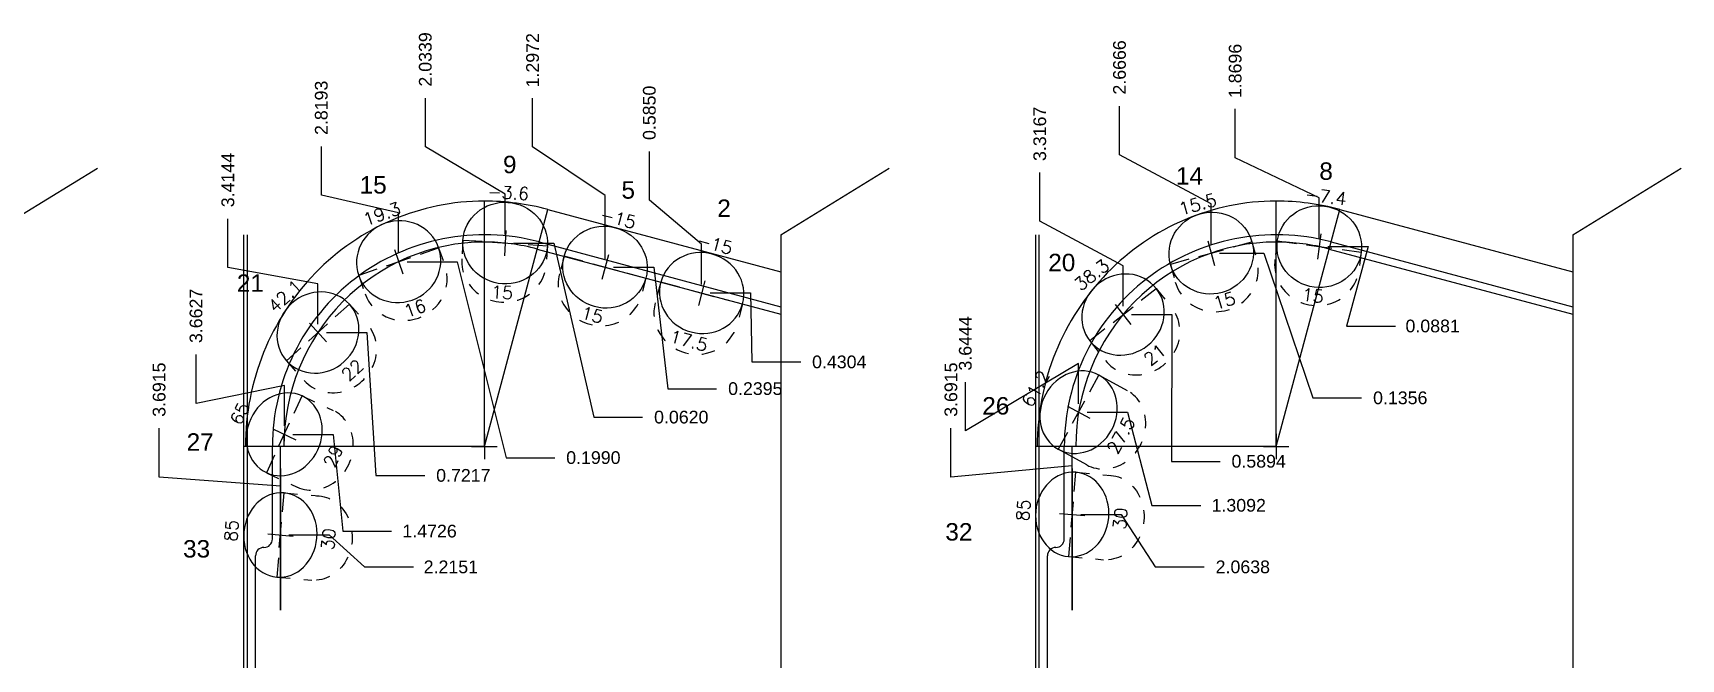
# Model space of a CAD drawing. Header units: inches. Extents: x 90.4 to 145.9, y -21.1 to -7.6.
# Drawn here: x 121.86 to 134.01, y -12.18 to -7.56 of the extents above; entities that cross this region are included whole.
import ezdxf
from ezdxf.enums import TextEntityAlignment as Align

# ---------------------------------------------------------------- set-up
doc = ezdxf.new("R2010")
doc.units = ezdxf.units.IN
doc.header["$MEASUREMENT"] = 0
doc.header["$PDMODE"] = 35
doc.linetypes.add('CENTER2', pattern=[1.125, 0.75, -0.125, 0.125, -0.125])
doc.linetypes.add('HIDDEN2', pattern=[0.1875, 0.125, -0.0625])
doc.layers.get('Defpoints').update_dxf_attribs({"color": 10})
doc.layers.add('Blade_3', color=7, linetype='Continuous', true_color=0x00cc00)
doc.layers.add('Blade_4', color=7, linetype='Continuous', true_color=0x00cccc)
for name, color, linetype in [('CLine', 5, 'CENTER2'), ('Dims', 4, 'Continuous'), ('Title Block', 7, 'Continuous')]:
    doc.layers.add(name, color=color, linetype=linetype)
doc.styles.add('RomanS', font='romans')
doc.styles.get("Standard").update_dxf_attribs({"font": 'arial.ttf'})
doc.dimstyles.get("Standard").update_dxf_attribs({"dimtxt": 0.09375, "dimasz": 0.18, "dimexe": 0.18, "dimexo": 0.0625, "dimgap": 0.09, "dimtad": 0, "dimtih": 1, "dimtoh": 1, "dimdec": 4, "dimzin": 0, "dimdsep": 46, "dimtxsty": 'Standard', "dimcen": 0.09, "dimadec": 4, "dimazin": 0, "dimtfac": 1, "dimtdec": 4, "dimtofl": 0, "dimtmove": 0, "dimatfit": 3, "dimfxl": 1, "dimtolj": 1, "dimtzin": 0, "dimarcsym": 0})

# ---------------------------------------------------------------- blocks, each defined once
blk = doc.blocks.new('*D89')
at = {"layer": 'Defpoints', "color": 0, "transparency": 16777216}
for p in [(126.402, -8.433), (127.372, -9.047), (126.787, -9.477)]:
    blk.add_point(p, dxfattribs=at)
at = {"layer": 'Dims', "color": 0, "lineweight": -2, "transparency": 16777216}
for p, q in [((126.402, -8.793), (126.402, -8.433)), ((126.787, -9.117), (126.402, -8.793)), ((126.787, -9.415), (126.787, -9.117))]:
    blk.add_line(p, q, dxfattribs=at)
at = {"layer": 'Dims', "color": 0, "transparency": 16777216, "insert": (126.402, -8.148), "char_height": 0.0938, "attachment_point": 5, "rotation": 90}
blk.add_mtext('\\A1;0.5850', dxfattribs=at)
blk = doc.blocks.new('*D90')
at = {"layer": 'Defpoints', "color": 0, "transparency": 16777216}
for p in [(125.541, -8.039), (127.372, -9.047), (126.075, -9.286)]:
    blk.add_point(p, dxfattribs=at)
at = {"layer": 'Dims', "color": 0, "lineweight": -2, "transparency": 16777216}
for p, q in [((125.541, -8.399), (125.541, -8.039)), ((126.075, -8.759), (125.541, -8.399)), ((126.075, -9.224), (126.075, -8.759))]:
    blk.add_line(p, q, dxfattribs=at)
at = {"layer": 'Dims', "color": 0, "transparency": 16777216, "insert": (125.541, -7.76), "char_height": 0.0938, "attachment_point": 5, "rotation": 90}
blk.add_mtext('\\A1;1.2972', dxfattribs=at)
blk = doc.blocks.new('*D91')
at = {"layer": 'Defpoints', "color": 0, "transparency": 16777216}
for p in [(124.75, -8.039), (125.338, -9.109), (127.372, -9.047)]:
    blk.add_point(p, dxfattribs=at)
at = {"layer": 'Dims', "color": 0, "lineweight": -2, "transparency": 16777216}
for p, q in [((124.75, -8.399), (124.75, -8.039)), ((125.338, -8.749), (124.75, -8.399)), ((125.338, -9.046), (125.338, -8.749))]:
    blk.add_line(p, q, dxfattribs=at)
at = {"layer": 'Dims', "color": 0, "transparency": 16777216, "insert": (124.75, -7.754), "char_height": 0.0938, "attachment_point": 5, "rotation": 90}
blk.add_mtext('\\A1;2.0339', dxfattribs=at)
blk = doc.blocks.new('*D92')
at = {"layer": 'Defpoints', "color": 0, "transparency": 16777216}
for p in [(123.983, -8.396), (127.372, -9.047), (124.553, -9.246)]:
    blk.add_point(p, dxfattribs=at)
at = {"layer": 'Dims', "color": 0, "lineweight": -2, "transparency": 16777216}
for p, q in [((123.983, -8.756), (123.983, -8.396)), ((124.553, -8.886), (123.983, -8.756)), ((124.553, -9.183), (124.553, -8.886))]:
    blk.add_line(p, q, dxfattribs=at)
at = {"layer": 'Dims', "color": 0, "transparency": 16777216, "insert": (123.983, -8.111), "char_height": 0.0938, "attachment_point": 5, "rotation": 90}
blk.add_mtext('\\A1;2.8193', dxfattribs=at)
blk = doc.blocks.new('*D93')
at = {"layer": 'Defpoints', "color": 0, "transparency": 16777216}
for p in [(123.294, -8.929), (127.372, -9.047), (123.958, -9.769)]:
    blk.add_point(p, dxfattribs=at)
at = {"layer": 'Dims', "color": 0, "lineweight": -2, "transparency": 16777216}
for p, q in [((123.294, -9.289), (123.294, -8.929)), ((123.958, -9.409), (123.294, -9.289)), ((123.958, -9.706), (123.958, -9.409))]:
    blk.add_line(p, q, dxfattribs=at)
at = {"layer": 'Dims', "color": 0, "transparency": 16777216, "insert": (123.294, -8.644), "char_height": 0.0938, "attachment_point": 5, "rotation": 90}
blk.add_mtext('\\A1;3.4144', dxfattribs=at)
blk = doc.blocks.new('*D94')
at = {"layer": 'Defpoints', "color": 0, "transparency": 16777216}
for p in [(127.372, -9.047), (126.787, -9.477), (127.518, -9.986)]:
    blk.add_point(p, dxfattribs=at)
at = {"layer": 'Dims', "color": 0, "lineweight": -2, "transparency": 16777216}
for p, q in [((126.85, -9.477), (127.147, -9.477)), ((127.147, -9.477), (127.158, -9.986)), ((127.158, -9.986), (127.518, -9.986))]:
    blk.add_line(p, q, dxfattribs=at)
at = {"layer": 'Dims', "color": 0, "transparency": 16777216, "insert": (127.802, -9.986), "char_height": 0.0938, "attachment_point": 5}
blk.add_mtext('\\A1;0.4304', dxfattribs=at)
blk = doc.blocks.new('*D95')
at = {"layer": 'Defpoints', "color": 0, "transparency": 16777216}
for p in [(127.372, -9.047), (126.075, -9.286), (126.898, -10.183)]:
    blk.add_point(p, dxfattribs=at)
at = {"layer": 'Dims', "color": 0, "lineweight": -2, "transparency": 16777216}
for p, q in [((126.138, -9.286), (126.435, -9.286)), ((126.435, -9.286), (126.538, -10.183)), ((126.538, -10.183), (126.898, -10.183))]:
    blk.add_line(p, q, dxfattribs=at)
at = {"layer": 'Dims', "color": 0, "transparency": 16777216, "insert": (127.183, -10.183), "char_height": 0.0938, "attachment_point": 5}
blk.add_mtext('\\A1;0.2395', dxfattribs=at)
blk = doc.blocks.new('*D96')
at = {"layer": 'Defpoints', "color": 0, "transparency": 16777216}
for p in [(125.338, -9.109), (127.372, -9.047), (126.352, -10.393)]:
    blk.add_point(p, dxfattribs=at)
at = {"layer": 'Dims', "color": 0, "lineweight": -2, "transparency": 16777216}
for p, q in [((125.401, -9.109), (125.698, -9.109)), ((125.698, -9.109), (125.992, -10.393)), ((125.992, -10.393), (126.352, -10.393))]:
    blk.add_line(p, q, dxfattribs=at)
at = {"layer": 'Dims', "color": 0, "transparency": 16777216, "insert": (126.637, -10.393), "char_height": 0.0938, "attachment_point": 5}
blk.add_mtext('\\A1;0.0620', dxfattribs=at)
blk = doc.blocks.new('*D97')
at = {"layer": 'Defpoints', "color": 0, "transparency": 16777216}
for p in [(127.372, -9.047), (124.553, -9.246), (125.705, -10.692)]:
    blk.add_point(p, dxfattribs=at)
at = {"layer": 'Dims', "color": 0, "lineweight": -2, "transparency": 16777216}
for p, q in [((124.616, -9.246), (124.985, -9.246)), ((124.985, -9.246), (125.345, -10.692)), ((125.345, -10.692), (125.705, -10.692))]:
    blk.add_line(p, q, dxfattribs=at)
at = {"layer": 'Dims', "color": 0, "transparency": 16777216, "insert": (125.989, -10.692), "char_height": 0.0938, "attachment_point": 5}
blk.add_mtext('\\A1;0.1990', dxfattribs=at)
blk = doc.blocks.new('*D98')
at = {"layer": 'Defpoints', "color": 0, "transparency": 16777216}
for p in [(127.372, -9.047), (123.958, -9.769), (124.745, -10.823)]:
    blk.add_point(p, dxfattribs=at)
at = {"layer": 'Dims', "color": 0, "lineweight": -2, "transparency": 16777216}
for p, q in [((124.02, -9.769), (124.318, -9.769)), ((124.318, -9.769), (124.385, -10.823)), ((124.385, -10.823), (124.745, -10.823))]:
    blk.add_line(p, q, dxfattribs=at)
at = {"layer": 'Dims', "color": 0, "transparency": 16777216, "insert": (125.03, -10.823), "char_height": 0.0938, "attachment_point": 5}
blk.add_mtext('\\A1;0.7217', dxfattribs=at)
blk = doc.blocks.new('*D105')
at = {"layer": 'Defpoints', "color": 0, "transparency": 16777216}
for p in [(130.722, -8.119), (133.212, -9.047), (131.342, -9.135)]:
    blk.add_point(p, dxfattribs=at)
at = {"layer": 'Dims', "color": 0, "lineweight": -2, "transparency": 16777216}
for p, q in [((130.722, -8.479), (130.722, -8.119)), ((131.342, -8.775), (130.722, -8.479)), ((131.342, -9.073), (131.342, -8.775))]:
    blk.add_line(p, q, dxfattribs=at)
at = {"layer": 'Dims', "color": 0, "transparency": 16777216, "insert": (130.722, -7.839), "char_height": 0.0938, "attachment_point": 5, "rotation": 90}
blk.add_mtext('\\A1;1.8696', dxfattribs=at)
blk = doc.blocks.new('*D106')
at = {"layer": 'Defpoints', "color": 0, "transparency": 16777216}
for p in [(129.869, -8.099), (133.212, -9.047), (130.545, -9.183)]:
    blk.add_point(p, dxfattribs=at)
at = {"layer": 'Dims', "color": 0, "lineweight": -2, "transparency": 16777216}
for p, q in [((129.869, -8.459), (129.869, -8.099)), ((130.545, -8.819), (129.869, -8.459)), ((130.545, -9.12), (130.545, -8.819))]:
    blk.add_line(p, q, dxfattribs=at)
at = {"layer": 'Dims', "color": 0, "transparency": 16777216, "insert": (129.869, -7.813), "char_height": 0.0938, "attachment_point": 5, "rotation": 90}
blk.add_mtext('\\A1;2.6666', dxfattribs=at)
blk = doc.blocks.new('*D107')
at = {"layer": 'Defpoints', "color": 0, "transparency": 16777216}
for p in [(129.281, -8.587), (133.212, -9.047), (129.895, -9.636)]:
    blk.add_point(p, dxfattribs=at)
at = {"layer": 'Dims', "color": 0, "lineweight": -2, "transparency": 16777216}
for p, q in [((129.281, -8.947), (129.281, -8.587)), ((129.895, -9.276), (129.281, -8.947)), ((129.895, -9.574), (129.895, -9.276))]:
    blk.add_line(p, q, dxfattribs=at)
at = {"layer": 'Dims', "color": 0, "transparency": 16777216, "insert": (129.281, -8.303), "char_height": 0.0938, "attachment_point": 5, "rotation": 90}
blk.add_mtext('\\A1;3.3167', dxfattribs=at)
blk = doc.blocks.new('*D108')
at = {"layer": 'Defpoints', "color": 0, "transparency": 16777216}
for p in [(133.212, -9.047), (131.342, -9.135), (131.903, -9.721)]:
    blk.add_point(p, dxfattribs=at)
at = {"layer": 'Dims', "color": 0, "lineweight": -2, "transparency": 16777216}
for p, q in [((131.404, -9.135), (131.702, -9.135)), ((131.702, -9.135), (131.543, -9.721)), ((131.543, -9.721), (131.903, -9.721))]:
    blk.add_line(p, q, dxfattribs=at)
at = {"layer": 'Dims', "color": 0, "transparency": 16777216, "insert": (132.178, -9.721), "char_height": 0.0938, "attachment_point": 5}
blk.add_mtext('\\A1;0.0881', dxfattribs=at)
blk = doc.blocks.new('*D109')
at = {"layer": 'Defpoints', "color": 0, "transparency": 16777216}
for p in [(133.212, -9.047), (130.545, -9.183), (131.654, -10.251)]:
    blk.add_point(p, dxfattribs=at)
at = {"layer": 'Dims', "color": 0, "lineweight": -2, "transparency": 16777216}
for p, q in [((130.607, -9.183), (130.934, -9.183)), ((130.934, -9.183), (131.294, -10.251)), ((131.294, -10.251), (131.654, -10.251))]:
    blk.add_line(p, q, dxfattribs=at)
at = {"layer": 'Dims', "color": 0, "transparency": 16777216, "insert": (131.939, -10.251), "char_height": 0.0938, "attachment_point": 5}
blk.add_mtext('\\A1;0.1356', dxfattribs=at)
blk = doc.blocks.new('*D110')
at = {"layer": 'Defpoints', "color": 0, "transparency": 16777216}
for p in [(133.212, -9.047), (129.895, -9.636), (130.611, -10.719)]:
    blk.add_point(p, dxfattribs=at)
at = {"layer": 'Dims', "color": 0, "lineweight": -2, "transparency": 16777216}
for p, q in [((129.957, -9.636), (130.255, -9.636)), ((130.255, -9.636), (130.251, -10.719)), ((130.251, -10.719), (130.611, -10.719))]:
    blk.add_line(p, q, dxfattribs=at)
at = {"layer": 'Dims', "color": 0, "transparency": 16777216, "insert": (130.895, -10.719), "char_height": 0.0938, "attachment_point": 5}
blk.add_mtext('\\A1;0.5894', dxfattribs=at)
blk = doc.blocks.new('*D147')
at = {"layer": 'Defpoints', "color": 0, "transparency": 16777216}
for p in [(127.372, -9.047), (123.059, -9.931), (123.71, -10.52)]:
    blk.add_point(p, dxfattribs=at)
at = {"layer": 'Dims', "color": 0, "lineweight": -2, "transparency": 16777216}
for p, q in [((123.059, -10.291), (123.059, -9.931)), ((123.71, -10.16), (123.059, -10.291)), ((123.71, -10.457), (123.71, -10.16))]:
    blk.add_line(p, q, dxfattribs=at)
at = {"layer": 'Dims', "color": 0, "transparency": 16777216, "insert": (123.059, -9.646), "char_height": 0.0938, "attachment_point": 5, "rotation": 90}
blk.add_mtext('\\A1;3.6627', dxfattribs=at)
blk = doc.blocks.new('*D148')
at = {"layer": 'Defpoints', "color": 0, "transparency": 16777216}
for p in [(127.372, -9.047), (123.71, -10.52), (124.501, -11.234)]:
    blk.add_point(p, dxfattribs=at)
at = {"layer": 'Dims', "color": 0, "lineweight": -2, "transparency": 16777216}
for p, q in [((123.772, -10.52), (124.07, -10.52)), ((124.07, -10.52), (124.141, -11.234)), ((124.141, -11.234), (124.501, -11.234))]:
    blk.add_line(p, q, dxfattribs=at)
at = {"layer": 'Dims', "color": 0, "transparency": 16777216, "insert": (124.781, -11.234), "char_height": 0.0938, "attachment_point": 5}
blk.add_mtext('\\A1;1.4726', dxfattribs=at)
blk = doc.blocks.new('*D149')
at = {"layer": 'Defpoints', "color": 0, "transparency": 16777216}
for p in [(133.212, -9.047), (128.732, -10.134), (129.567, -10.356)]:
    blk.add_point(p, dxfattribs=at)
at = {"layer": 'Dims', "color": 0, "lineweight": -2, "transparency": 16777216}
for p, q in [((129.567, -9.996), (128.732, -10.494)), ((129.567, -10.294), (129.567, -9.996)), ((128.732, -10.494), (128.732, -10.134))]:
    blk.add_line(p, q, dxfattribs=at)
at = {"layer": 'Dims', "color": 0, "transparency": 16777216, "insert": (128.732, -9.849), "char_height": 0.0938, "attachment_point": 5, "rotation": 90}
blk.add_mtext('\\A1;3.6444', dxfattribs=at)
blk = doc.blocks.new('*D150')
at = {"layer": 'Defpoints', "color": 0, "transparency": 16777216}
for p in [(133.212, -9.047), (129.567, -10.356), (130.468, -11.044)]:
    blk.add_point(p, dxfattribs=at)
at = {"layer": 'Dims', "color": 0, "lineweight": -2, "transparency": 16777216}
for p, q in [((129.63, -10.356), (129.927, -10.356)), ((129.927, -10.356), (130.108, -11.044)), ((130.108, -11.044), (130.468, -11.044))]:
    blk.add_line(p, q, dxfattribs=at)
at = {"layer": 'Dims', "color": 0, "transparency": 16777216, "insert": (130.748, -11.044), "char_height": 0.0938, "attachment_point": 5}
blk.add_mtext('\\A1;1.3092', dxfattribs=at)
blk = doc.blocks.new('*D157')
at = {"layer": 'Defpoints', "color": 0, "transparency": 16777216}
for p in [(127.372, -9.047), (123.059, -9.931), (123.71, -10.52)]:
    blk.add_point(p, dxfattribs=at)
at = {"layer": 'Dims', "color": 0, "lineweight": -2, "transparency": 16777216}
for p, q in [((123.059, -10.291), (123.059, -9.931)), ((123.71, -10.16), (123.059, -10.291)), ((123.71, -10.457), (123.71, -10.16))]:
    blk.add_line(p, q, dxfattribs=at)
at = {"layer": 'Dims', "color": 0, "transparency": 16777216, "insert": (123.059, -9.646), "char_height": 0.0938, "attachment_point": 5, "rotation": 90}
blk.add_mtext('\\A1;3.6627', dxfattribs=at)
blk = doc.blocks.new('*D158')
at = {"layer": 'Defpoints', "color": 0, "transparency": 16777216}
for p in [(127.372, -9.047), (123.71, -10.52), (124.501, -11.234)]:
    blk.add_point(p, dxfattribs=at)
at = {"layer": 'Dims', "color": 0, "lineweight": -2, "transparency": 16777216}
for p, q in [((123.772, -10.52), (124.07, -10.52)), ((124.07, -10.52), (124.141, -11.234)), ((124.141, -11.234), (124.501, -11.234))]:
    blk.add_line(p, q, dxfattribs=at)
at = {"layer": 'Dims', "color": 0, "transparency": 16777216, "insert": (124.781, -11.234), "char_height": 0.0938, "attachment_point": 5}
blk.add_mtext('\\A1;1.4726', dxfattribs=at)
blk = doc.blocks.new('*D159')
at = {"layer": 'Defpoints', "color": 0, "transparency": 16777216}
for p in [(127.372, -9.047), (123.059, -9.931), (123.71, -10.52)]:
    blk.add_point(p, dxfattribs=at)
at = {"layer": 'Dims', "color": 0, "lineweight": -2, "transparency": 16777216}
for p, q in [((123.059, -10.291), (123.059, -9.931)), ((123.71, -10.16), (123.059, -10.291)), ((123.71, -10.457), (123.71, -10.16))]:
    blk.add_line(p, q, dxfattribs=at)
at = {"layer": 'Dims', "color": 0, "transparency": 16777216, "insert": (123.059, -9.646), "char_height": 0.0938, "attachment_point": 5, "rotation": 90}
blk.add_mtext('\\A1;3.6627', dxfattribs=at)
blk = doc.blocks.new('*D160')
at = {"layer": 'Defpoints', "color": 0, "transparency": 16777216}
for p in [(127.372, -9.047), (123.71, -10.52), (124.501, -11.234)]:
    blk.add_point(p, dxfattribs=at)
at = {"layer": 'Dims', "color": 0, "lineweight": -2, "transparency": 16777216}
for p, q in [((123.772, -10.52), (124.07, -10.52)), ((124.07, -10.52), (124.141, -11.234)), ((124.141, -11.234), (124.501, -11.234))]:
    blk.add_line(p, q, dxfattribs=at)
at = {"layer": 'Dims', "color": 0, "transparency": 16777216, "insert": (124.781, -11.234), "char_height": 0.0938, "attachment_point": 5}
blk.add_mtext('\\A1;1.4726', dxfattribs=at)
blk = doc.blocks.new('*D161')
at = {"layer": 'Defpoints', "color": 0, "transparency": 16777216}
for p in [(127.372, -9.047), (122.787, -10.475), (123.681, -11.262)]:
    blk.add_point(p, dxfattribs=at)
at = {"layer": 'Dims', "color": 0, "lineweight": -2, "transparency": 16777216}
for p, q in [((122.787, -10.835), (122.787, -10.475)), ((123.681, -10.902), (122.787, -10.835)), ((123.681, -11.2), (123.681, -10.902))]:
    blk.add_line(p, q, dxfattribs=at)
at = {"layer": 'Dims', "color": 0, "transparency": 16777216, "insert": (122.787, -10.19), "char_height": 0.0938, "attachment_point": 5, "rotation": 90}
blk.add_mtext('\\A1;3.6915', dxfattribs=at)
blk = doc.blocks.new('*D162')
at = {"layer": 'Defpoints', "color": 0, "transparency": 16777216}
for p in [(127.372, -9.047), (123.681, -11.262), (124.662, -11.498)]:
    blk.add_point(p, dxfattribs=at)
at = {"layer": 'Dims', "color": 0, "lineweight": -2, "transparency": 16777216}
for p, q in [((123.743, -11.262), (124.041, -11.262)), ((124.041, -11.262), (124.302, -11.498)), ((124.302, -11.498), (124.662, -11.498))]:
    blk.add_line(p, q, dxfattribs=at)
at = {"layer": 'Dims', "color": 0, "transparency": 16777216, "insert": (124.938, -11.498), "char_height": 0.0938, "attachment_point": 5}
blk.add_mtext('\\A1;2.2151', dxfattribs=at)
blk = doc.blocks.new('*D163')
at = {"layer": 'Defpoints', "color": 0, "transparency": 16777216}
for p in [(133.212, -9.047), (128.626, -10.475), (129.52, -11.111)]:
    blk.add_point(p, dxfattribs=at)
at = {"layer": 'Dims', "color": 0, "lineweight": -2, "transparency": 16777216}
for p, q in [((128.626, -10.835), (128.626, -10.475)), ((129.52, -10.751), (128.626, -10.835)), ((129.52, -11.048), (129.52, -10.751))]:
    blk.add_line(p, q, dxfattribs=at)
at = {"layer": 'Dims', "color": 0, "transparency": 16777216, "insert": (128.626, -10.19), "char_height": 0.0938, "attachment_point": 5, "rotation": 90}
blk.add_mtext('\\A1;3.6915', dxfattribs=at)
blk = doc.blocks.new('*D164')
at = {"layer": 'Defpoints', "color": 0, "transparency": 16777216}
for p in [(133.212, -9.047), (129.52, -11.111), (130.492, -11.498)]:
    blk.add_point(p, dxfattribs=at)
at = {"layer": 'Dims', "color": 0, "lineweight": -2, "transparency": 16777216}
for p, q in [((129.583, -11.111), (129.88, -11.111)), ((129.88, -11.111), (130.132, -11.498)), ((130.132, -11.498), (130.492, -11.498))]:
    blk.add_line(p, q, dxfattribs=at)
at = {"layer": 'Dims', "color": 0, "transparency": 16777216, "insert": (130.778, -11.498), "char_height": 0.0938, "attachment_point": 5}
blk.add_mtext('\\A1;2.0638', dxfattribs=at)
blk = doc.blocks.new('CMark')
at = {"layer": 'CLine'}
for p, q in [((-0.094, 0), (0.094, 0)), ((0, 0.094), (0, -0.094))]:
    blk.add_line(p, q, dxfattribs=at)
blk = doc.blocks.new('1613@17.5')
for p, q in [((-0.17, 0), (-0.312, 0)), ((0.171, 0), (0.312, 0))]:
    blk.add_line(p, q)
at = {"color": 8, "linetype": 'HIDDEN2', "ltscale": 0.5}
blk.add_line((-0.312, 0), (-0.312, -0.159), dxfattribs=at)
at = {"color": 8, "linetype": 'HIDDEN2', "ltscale": 0.5, "flags": 128}
blk.add_lwpolyline([(0.312, 0), (0.312, -0.159)], dxfattribs=at)
at = {"extrusion": (0, 0, -1)}
blk.add_ellipse((0, 0), major_axis=(-0.312, 0), ratio=0.953717, start_param=-3.141592653589793, end_param=3.141592653589793, dxfattribs=at)
at = {"color": 8, "linetype": 'HIDDEN2', "ltscale": 0.5}
blk.add_ellipse((0, -0.159), major_axis=(0.312, 0), ratio=0.953717, start_param=3.141593, end_param=6.283185, dxfattribs=at)
blk.add_blockref('CMark', (0, 0))
at = {"style": 'RomanS'}
blk.add_text('17.5', height=0.094, dxfattribs=at).set_placement((0, -0.364), align=Align.MIDDLE_CENTER)
blk.add_attdef('ANG', text='', height=0.094, dxfattribs=at).set_placement((0, 0.298), align=Align.BOTTOM_CENTER)
blk = doc.blocks.new('1613@15')
for p, q in [((-0.17, 0), (-0.312, 0)), ((0.171, 0), (0.312, 0))]:
    blk.add_line(p, q)
at = {"color": 8, "linetype": 'HIDDEN2', "ltscale": 0.5}
blk.add_line((-0.312, 0), (-0.312, -0.135), dxfattribs=at)
at = {"color": 8, "linetype": 'HIDDEN2', "ltscale": 0.5, "flags": 128}
blk.add_lwpolyline([(0.312, 0), (0.312, -0.135)], dxfattribs=at)
blk.add_ellipse((0, 0), major_axis=(-0.312, 0), ratio=0.965926, start_param=-3.141592653589793, end_param=3.141592653589793)
at = {"color": 8, "linetype": 'HIDDEN2', "ltscale": 0.5}
blk.add_ellipse((0, -0.135), major_axis=(-0.312, 0), ratio=0.965926, start_param=0, end_param=3.141593, dxfattribs=at)
blk.add_blockref('CMark', (0, 0))
at = {"style": 'RomanS'}
blk.add_text('15', height=0.094, dxfattribs=at).set_placement((0, -0.364), align=Align.MIDDLE_CENTER)
blk.add_attdef('ANG', text='', height=0.094, dxfattribs=at).set_placement((0, 0.298), align=Align.BOTTOM_CENTER)
blk = doc.blocks.new('1613@30')
for p, q in [((-0.17, 0), (-0.312, 0)), ((0.171, 0), (0.312, 0))]:
    blk.add_line(p, q)
at = {"color": 8, "linetype": 'HIDDEN2', "ltscale": 0.5}
blk.add_line((-0.312, 0), (-0.312, -0.26), dxfattribs=at)
at = {"color": 8, "linetype": 'HIDDEN2', "ltscale": 0.5, "flags": 128}
blk.add_lwpolyline([(0.312, 0), (0.312, -0.26)], dxfattribs=at)
at = {"extrusion": (0, 0, -1)}
blk.add_ellipse((0, 0), major_axis=(-0.312, 0), ratio=0.866025, start_param=-3.141592653589793, end_param=3.141592653589793, dxfattribs=at)
at = {"color": 8, "linetype": 'HIDDEN2', "ltscale": 0.5, "extrusion": (0, 0, -1)}
blk.add_ellipse((0, -0.26), major_axis=(-0.312, 0), ratio=0.866025, start_param=3.068877, end_param=6.355901, dxfattribs=at)
blk.add_blockref('CMark', (0, 0))
at = {"style": 'RomanS'}
blk.add_text('30', height=0.094, dxfattribs=at).set_placement((0, -0.356), align=Align.MIDDLE_CENTER)
blk.add_attdef('ANG', text='', height=0.094, dxfattribs=at).set_placement((0, 0.287), align=Align.BOTTOM_CENTER)
blk = doc.blocks.new('1613@29')
for p, q in [((-0.17, 0), (-0.313, 0)), ((0.171, 0), (0.312, 0))]:
    blk.add_line(p, q)
at = {"color": 8, "linetype": 'HIDDEN2', "ltscale": 0.5}
blk.add_line((-0.313, 0), (-0.313, -0.252), dxfattribs=at)
at = {"color": 8, "linetype": 'HIDDEN2', "ltscale": 0.5, "flags": 128}
blk.add_lwpolyline([(0.312, 0), (0.312, -0.252)], dxfattribs=at)
blk.add_ellipse((0, 0), major_axis=(-0.312, 0), ratio=0.874624, start_param=3.141593, end_param=9.424778)
at = {"color": 8, "linetype": 'HIDDEN2', "ltscale": 0.5}
blk.add_ellipse((0, -0.252), major_axis=(-0.312, 0), ratio=0.874624, start_param=0, end_param=3.141593, dxfattribs=at)
blk.add_blockref('CMark', (0, 0))
at = {"style": 'RomanS'}
blk.add_text('29', height=0.094, dxfattribs=at).set_placement((0.006, -0.395), align=Align.MIDDLE_CENTER)
blk.add_attdef('ANG', text='', height=0.094, dxfattribs=at).set_placement((0, 0.287), align=Align.BOTTOM_CENTER)
blk = doc.blocks.new('1613@16')
for p, q in [((-0.17, 0), (-0.312, 0)), ((0.171, 0), (0.312, 0))]:
    blk.add_line(p, q)
at = {"color": 8, "linetype": 'HIDDEN2', "ltscale": 0.5}
blk.add_line((-0.312, 0), (-0.312, -0.143), dxfattribs=at)
at = {"color": 8, "linetype": 'HIDDEN2', "ltscale": 0.5, "flags": 128}
blk.add_lwpolyline([(0.312, 0), (0.312, -0.143)], dxfattribs=at)
at = {"extrusion": (0, 0, -1)}
blk.add_ellipse((0, 0), major_axis=(-0.312, 0), ratio=0.961248, start_param=-3.141592653589793, end_param=3.141592653589793, dxfattribs=at)
at = {"color": 8, "linetype": 'HIDDEN2', "ltscale": 0.5}
blk.add_ellipse((0, -0.143), major_axis=(0.312, 0), ratio=0.953717, start_param=3.141593, end_param=6.283185, dxfattribs=at)
blk.add_blockref('CMark', (0, 0))
at = {"style": 'RomanS'}
blk.add_text('16', height=0.094, dxfattribs=at).set_placement((0, -0.364), align=Align.MIDDLE_CENTER)
blk.add_attdef('ANG', text='', height=0.094, dxfattribs=at).set_placement((0, 0.298), align=Align.BOTTOM_CENTER)
blk = doc.blocks.new('1613@22')
for p, q in [((-0.17, 0), (-0.313, 0)), ((0.171, 0), (0.312, 0))]:
    blk.add_line(p, q)
at = {"color": 8, "linetype": 'HIDDEN2', "ltscale": 0.5}
blk.add_line((-0.313, 0), (-0.313, -0.195), dxfattribs=at)
at = {"color": 8, "linetype": 'HIDDEN2', "ltscale": 0.5, "flags": 128}
blk.add_lwpolyline([(0.312, 0), (0.312, -0.195)], dxfattribs=at)
blk.add_ellipse((0, 0), major_axis=(-0.312, 0), ratio=0.927168, start_param=3.141593, end_param=9.424778)
at = {"color": 8, "linetype": 'HIDDEN2', "ltscale": 0.5}
blk.add_ellipse((0, -0.195), major_axis=(-0.312, 0), ratio=0.927168, start_param=0, end_param=3.141593, dxfattribs=at)
blk.add_blockref('CMark', (0, 0))
at = {"style": 'RomanS'}
blk.add_text('22', height=0.094, dxfattribs=at).set_placement((0.003, -0.376), align=Align.MIDDLE_CENTER)
blk.add_attdef('ANG', text='', height=0.094, dxfattribs=at).set_placement((0, 0.287), align=Align.BOTTOM_CENTER)
blk = doc.blocks.new('1613@21')
for p, q in [((-0.17, 0), (-0.313, 0)), ((0.171, 0), (0.312, 0))]:
    blk.add_line(p, q)
at = {"color": 8, "linetype": 'HIDDEN2', "ltscale": 0.5}
blk.add_line((-0.313, 0), (-0.313, -0.186), dxfattribs=at)
at = {"color": 8, "linetype": 'HIDDEN2', "ltscale": 0.5, "flags": 128}
blk.add_lwpolyline([(0.312, 0), (0.312, -0.186)], dxfattribs=at)
blk.add_ellipse((0, 0), major_axis=(-0.312, 0), ratio=0.933568, start_param=3.141593, end_param=9.424778)
at = {"color": 8, "linetype": 'HIDDEN2', "ltscale": 0.5}
blk.add_ellipse((0, -0.186), major_axis=(-0.312, 0), ratio=0.933568, start_param=0, end_param=3.141593, dxfattribs=at)
blk.add_blockref('CMark', (0, 0))
at = {"style": 'RomanS'}
blk.add_text('21', height=0.094, dxfattribs=at).set_placement((0, -0.377), align=Align.MIDDLE_CENTER)
blk.add_attdef('ANG', text='', height=0.094, dxfattribs=at).set_placement((0, 0.298), align=Align.BOTTOM_CENTER)
blk = doc.blocks.new('1613@27.5')
for p, q in [((-0.17, 0), (-0.312, 0)), ((-0.312, -0.24), (-0.312, 0)), ((0.171, 0), (0.312, 0)), ((0.312, -0.24), (0.312, 0))]:
    blk.add_line(p, q)
blk.add_ellipse((0, 0), major_axis=(-0.312, 0), ratio=0.88704, start_param=3.141593, end_param=9.424778)
at = {"color": 8, "linetype": 'HIDDEN2', "ltscale": 0.5}
blk.add_ellipse((0, -0.24), major_axis=(-0.312, 0), ratio=0.88704, start_param=0, end_param=3.141593, dxfattribs=at)
blk.add_blockref('CMark', (0, 0))
at = {"style": 'RomanS'}
blk.add_text('27.5', height=0.094, dxfattribs=at).set_placement((0, -0.356), align=Align.MIDDLE_CENTER)
blk.add_attdef('ANG', text='', height=0.094, dxfattribs=at).set_placement((0, 0.287), align=Align.BOTTOM_CENTER)

msp = doc.modelspace()

# ---------------------------------------------------------------- linework, layer by layer
for p, q in [((125.18484, -10.60946), (125.18484, -8.79928)), ((125.18484, -10.60946), (125.65335, -8.86096)), ((125.65335, -8.86096), (127.37234, -9.32156)), ((131.02406, -10.60946), (131.02406, -8.79928)), ((131.02406, -10.60946), (131.49257, -8.86096)), ((131.49257, -8.86096), (133.21156, -9.32156)), ((123.40984, -9.04696), (123.40984, -17.54696)), ((123.43484, -9.04696), (123.43484, -17.54696)), ((125.58925, -9.1002), (127.37234, -9.57798)), ((127.37234, -9.04696), (127.37234, -17.54696)), ((129.24906, -9.04696), (129.24906, -17.54696)), ((129.27406, -9.04696), (129.27406, -17.54696)), ((131.42846, -9.1002), (133.21156, -9.57798)), ((133.21156, -9.04696), (133.21156, -17.54696)), ((125.18484, -10.60946), (123.41484, -10.60946)), ((123.62234, -11.29178), (123.62234, -10.60946)), ((131.02406, -10.60946), (129.25406, -10.60946)), ((129.46156, -11.29178), (129.46156, -10.60946)), ((123.49734, -16.35428), (123.49734, -11.41678)), ((129.33656, -16.35428), (129.33656, -11.41678))]:
    msp.add_line(p, q)
at = {"color": 1}
for p, q in [((125.57523, -9.15252), (127.37234, -9.63406)), ((131.41444, -9.15252), (133.21156, -9.63406)), ((123.68082, -11.81695), (123.68082, -10.60946)), ((129.52003, -11.81695), (129.52003, -10.60946)), ((123.68082, -10.77206), (123.68082, -11.81695)), ((129.52003, -10.77206), (129.52003, -11.81695))]:
    msp.add_line(p, q, dxfattribs=at)
for centre, radius, start, end in [((125.18484, -10.60946), 1.81018, 75, 90), ((131.02406, -10.60946), 1.81018, 75, 90), ((125.18484, -10.60946), 1.5625, 75, 180), ((131.02406, -10.60946), 1.5625, 75, 180), ((123.55984, -11.29178), 0.0625, 270, 0), ((129.39906, -11.29178), 0.0625, 270, 0), ((123.55984, -11.41678), 0.0625, 90, 180), ((129.39906, -11.41678), 0.0625, 90, 180)]:
    msp.add_arc(centre, radius, start, end)
for centre in [(125.18484, -10.60946), (131.02406, -10.60946)]:
    msp.add_arc(centre, 1.50833, 75, 90, dxfattribs=at)
for centre in [(125.18484, -10.60946), (131.02406, -10.60946)]:
    msp.add_ellipse(centre, major_axis=(0, 1.81018), ratio=0.97338215, start_param=0, end_param=1.57079864)
for centre in [(125.18484, -10.60946), (131.02406, -10.60946)]:
    msp.add_ellipse(centre, major_axis=(0, -1.50833), ratio=0.97980284, start_param=3.14159265, end_param=4.71238898, dxfattribs=at)
at = {"layer": 'Blade_3'}
msp.add_line((123.70697, -10.51982), (123.70697, -10.60946), dxfattribs=at)
at = {"layer": 'Dims', "color": 1}
msp.add_line((131.41441, -9.15265), (131.4173, -9.15343), dxfattribs=at)
at = {"layer": 'Title Block'}
for p, q in [((121.53313, -9.04696), (122.33112, -8.55658)), ((127.37234, -9.04696), (128.17033, -8.55658)), ((133.21156, -9.04696), (134.00954, -8.55658))]:
    msp.add_line(p, q, dxfattribs=at)

# ---------------------------------------------------------------- block references
for p in [(125.18484, -10.60946), (131.02406, -10.60946)]:
    msp.add_blockref('CMark', p)
at = {"layer": 'Blade_3', "color": 1}
for name, p, rotation, values in [('1613@15', (125.33848, -9.10897), 356.4, {'ANG': '-3.6'}), ('1613@16', (124.55304, -9.24591), 19.3, {'ANG': '19.3'}), ('1613@15', (126.0751, -9.28646), 345, {'ANG': '-15'}), ('1613@22', (123.95791, -9.76863), 42.1, {'ANG': '42.1'}), ('1613@29', (123.7096, -10.5196), 65, {'ANG': '65'}), ('1613@30', (123.68082, -11.26205), 85, {'ANG': '85'})]:
    msp.add_blockref(name, p, dxfattribs=dict(at, rotation=rotation)).add_auto_attribs(values)
at = {"layer": 'Blade_3', "rotation": 345}
msp.add_blockref('1613@17.5', (126.78737, -9.47732), dxfattribs=at).add_auto_attribs({'ANG': '-15'})
at = {"layer": 'Blade_4', "rotation": 15.5}
msp.add_blockref('1613@15', (130.54495, -9.18259), dxfattribs=at).add_auto_attribs({'ANG': '15.5'})
at = {"layer": 'Blade_4', "color": 1}
for name, p, rotation, values in [('1613@15', (131.34195, -9.13501), 352.6, {'ANG': '-7.4'}), ('1613@21', (129.89491, -9.63633), 38.3, {'ANG': '38.3'}), ('1613@27.5', (129.56718, -10.35611), 61.20000000000001, {'ANG': '61.2'}), ('1613@30', (129.52003, -11.1108), 85, {'ANG': '85'})]:
    msp.add_blockref(name, p, dxfattribs=dict(at, rotation=rotation)).add_auto_attribs(values)

# ---------------------------------------------------------------- texts
at = {"layer": 'Blade_3'}
for s, height, p in [('9', 0.12857, (125.32246, -8.59328)), ('15', 0.128574, (124.2651, -8.74366)), ('5', 0.12857, (126.19628, -8.78128)), ('2', 0.12857, (126.90285, -8.91598)), ('21', 0.128574, (123.35976, -9.46841)), ('27', 0.128574, (122.98955, -10.64062)), ('33', 0.128574, (122.96313, -11.42843))]:
    msp.add_text(s, height=height, dxfattribs=at).set_placement(p)
at = {"layer": 'Blade_4'}
for s, height, p in [('14', 0.128574, (130.28452, -8.67763)), ('8', 0.12857, (131.34226, -8.64209)), ('20', 0.128574, (129.34314, -9.31636)), ('26', 0.128574, (128.85658, -10.37372)), ('32', 0.128574, (128.58437, -11.30322))]:
    msp.add_text(s, height=height, dxfattribs=at).set_placement(p)

# ---------------------------------------------------------------- dimensions: what is measured, and where the dimension line sits
at = {"layer": 'Dims'}
for feature_location, offset, dtype, origin, picture, middle in [((125.33848, -9.10897), (-0.58876, 1.06962), 1, (127.37234, -9.04696), '*D91', (124.74972, -7.75387)), ((126.0751, -9.28646), (-0.53395, 1.24711), 1, (127.37234, -9.04696), '*D90', (125.54115, -7.75965)), ((130.54495, -9.18259), (-0.67569, 1.08386), 1, (133.21156, -9.04696), '*D106', (129.86926, -7.81337)), ((131.34195, -9.13501), (-0.61958, 1.01558), 1, (133.21156, -9.04696), '*D105', (130.72238, -7.83927)), ((124.55304, -9.24591), (-0.57014, 0.85001), 1, (127.37234, -9.04696), '*D92', (123.9829, -8.1105)), ((126.78737, -9.47732), (-0.38508, 1.04453), 1, (127.37234, -9.04696), '*D89', (126.40229, -8.14835)), ((129.894905, -9.636332), (-0.613709, 1.049217), 1, (133.211556, -9.04696), '*D107', (129.281196, -8.302548)), ((123.95791, -9.76863), (-0.66392, 0.83997), 1, (127.37234, -9.04696), '*D93', (123.29399, -8.64429)), ((123.68082, -11.26205), (-0.89416, 0.78685), 1, (127.37234, -9.04696), '*D161', (122.78665, -10.19028)), ((123.7096, -10.5196), (-0.65078, 0.58872), 1, (127.37234, -9.04696), '*D147', (123.05882, -9.64632)), ((123.7096, -10.5196), (-0.65078, 0.58872), 1, (127.37234, -9.04696), '*D157', (123.05882, -9.64632)), ((123.7096, -10.5196), (-0.65078, 0.58872), 1, (127.37234, -9.04696), '*D159', (123.05882, -9.64632)), ((123.68082, -11.26205), (0.98124, -0.23611), 0, (127.37234, -9.04696), '*D162', (124.9384, -11.49817)), ((123.7096, -10.5196), (0.79136, -0.71408), 0, (127.37234, -9.04696), '*D148', (124.78112, -11.23367)), ((123.7096, -10.5196), (0.79136, -0.71408), 0, (127.37234, -9.04696), '*D158', (124.78112, -11.23367)), ((123.7096, -10.5196), (0.79136, -0.71408), 0, (127.37234, -9.04696), '*D160', (124.78112, -11.23367)), ((123.95791, -9.76863), (0.78707, -1.05419), 0, (127.37234, -9.04696), '*D98', (125.02958, -10.82282)), ((124.553036, -9.245915), (1.1515, -1.445762), 0, (127.372342, -9.04696), '*D97', (125.988974, -10.691676)), ((125.33848, -9.10897), (1.01396, -1.28354), 0, (127.37234, -9.04696), '*D96', (126.63688, -10.39251)), ((126.0751, -9.28646), (0.82337, -0.89624), 0, (127.37234, -9.04696), '*D95', (127.18342, -10.1827)), ((126.78737, -9.47732), (0.7303, -0.50867), 0, (127.37234, -9.04696), '*D94', (127.80207, -9.98599)), ((129.52003, -11.1108), (-0.89416, 0.6356), 1, (133.21156, -9.04696), '*D163', (128.62587, -10.19028)), ((129.56718, -10.35611), (-0.83555, 0.22242), 1, (133.21156, -9.04696), '*D149', (128.73163, -9.84932)), ((129.52003, -11.1108), (0.97209, -0.38736), 0, (133.21156, -9.04696), '*D164', (130.77762, -11.49817)), ((129.567182, -10.356114), (0.901113, -0.687427), 0, (133.211556, -9.04696), '*D150', (130.748001, -11.043541)), ((129.89491, -9.63633), (0.71566, -1.08227), 0, (133.21156, -9.04696), '*D110', (130.89497, -10.7186)), ((130.54495, -9.18259), (1.10923, -1.06833), 0, (133.21156, -9.04696), '*D109', (131.93874, -10.25092)), ((131.3419537, -9.1350105), (0.5607013, -0.5861385), 0, (133.2115556, -9.0469596), '*D108', (132.1782046, -9.721149))]:
    dim = msp.add_ordinate_dim(feature_location=feature_location, offset=offset, dtype=dtype, origin=origin, dimstyle='Standard', dxfattribs=at)
    dim.commit()
    dim.dimension.update_dxf_attribs({"geometry": picture, "text_midpoint": middle})

doc.saveas('drawing.dxf')
